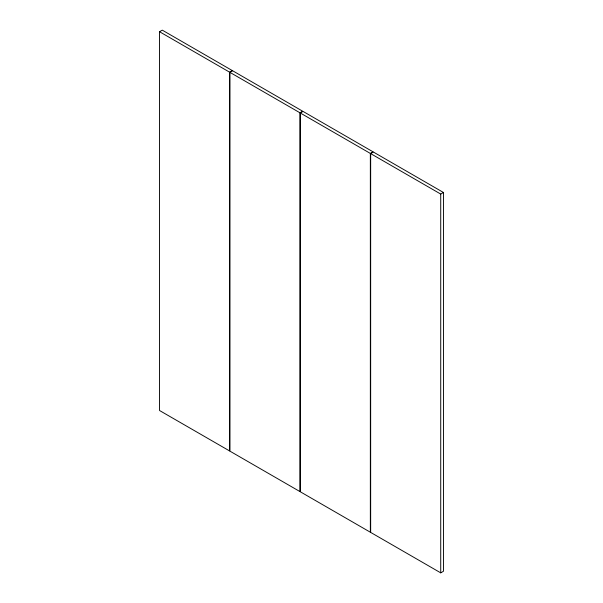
<?xml version="1.0" encoding="UTF-8"?>
<svg xmlns="http://www.w3.org/2000/svg" width="603" height="603" viewBox="0 0 603 603"><rect width="100%" height="100%" fill="white"/><g stroke="black" fill="none" stroke-linecap="round" stroke-linejoin="round"><path stroke-width="0.9" d="M159.546 31.725L162.282 30.15L232.336 70.596L229.607 72.179L159.546 31.725L159.546 410.515L229.607 450.961L229.607 72.179M229.916 72.36L232.652 70.777L302.714 111.231L299.977 112.806L229.916 72.36L229.916 451.142L299.977 491.596L299.977 112.806M300.286 112.987L303.023 111.404L373.084 151.858L370.348 153.433L300.286 112.987L300.286 491.769L370.348 532.223L370.348 153.433M370.664 153.614L373.393 152.039L443.454 192.485L443.454 571.275L440.718 572.85L370.664 532.404L370.664 153.614L440.718 194.06L443.454 192.485M440.718 194.06L440.718 572.85"/></g></svg>
